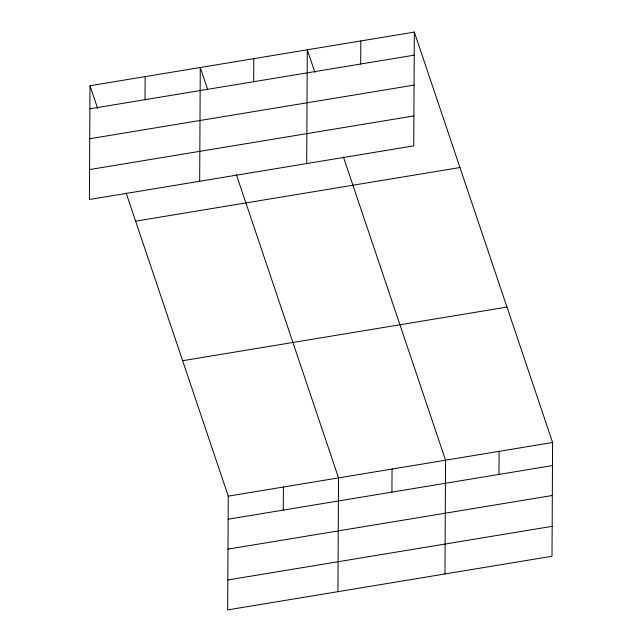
<?xml version="1.0" encoding="UTF-8"?>
<svg xmlns="http://www.w3.org/2000/svg" width="642" height="642" viewBox="0 0 642 642"><rect width="100%" height="100%" fill="white"/><g stroke="black" fill="none" stroke-linecap="round" stroke-linejoin="round"><path stroke-width="0.96" d="M90 85.739L89.407 199.501L413.737 145.862L414.331 32.1L90 85.739L97.608 108.313M145.02 99.687L145.14 76.623M199.678 181.261L200.272 67.498L207.559 89.134M126.121 192.953L228.263 496.138L227.669 609.9L552 556.261L552.593 442.498L414.331 32.1M253.67 81.719L253.791 58.655M283.274 510.085L283.395 487.021M306.707 163.558L307.301 49.803L314.909 72.369M337.941 591.659L338.535 477.905L236.392 174.72M360.7 64.015L360.82 40.952M391.933 492.117L392.053 469.053M444.97 573.964L445.564 460.202L343.422 157.017M498.962 474.414L499.083 451.35M89.88 108.803L414.21 55.164M89.728 138.736L414.058 85.097M89.559 169.568L413.897 115.929M135.631 221.169L459.961 167.53M182.633 360.708L506.971 307.069M228.263 496.138L552.593 442.498M228.143 519.209L552.473 465.57M227.982 549.135L552.321 495.496M227.822 579.975L552.152 526.328"/></g></svg>
